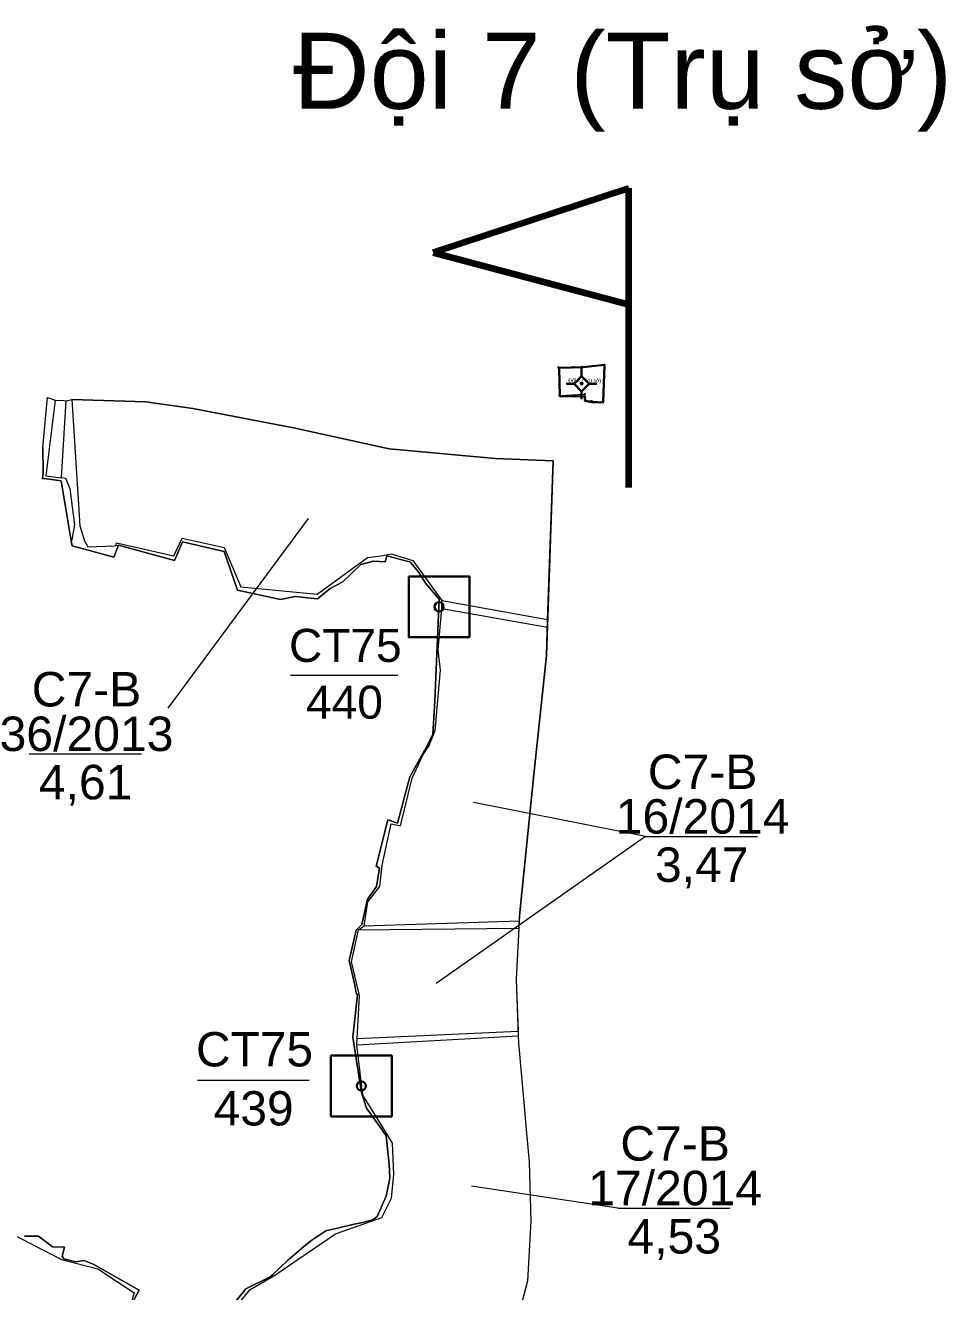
# Model space of a CAD drawing. Header units: metres. Extents: x 420698 to 426937, y 1527080 to 1530908.
# Drawn here: x 425524 to 426281, y 1529867 to 1530908 of the extents above; entities that cross this region are included whole.
import ezdxf
from ezdxf.enums import TextEntityAlignment as Align

# ---------------------------------------------------------------- set-up
doc = ezdxf.new("R2010")
doc.units = ezdxf.units.M
doc.header["$MEASUREMENT"] = 0
doc.layers.add('RanhTwo', color=3, linetype='Continuous', lineweight=0)
doc.layers.add('TruSo', color=1, linetype='Continuous', lineweight=106)
doc.styles.add('Style-Arial', font='arial.ttf')

# ---------------------------------------------------------------- blocks, each defined once
blk = doc.blocks.new('*U0')
at = {"color": 0, "linetype": 'Continuous', "lineweight": -2, "ltscale": 10, "flags": 128}
blk.add_lwpolyline([(-150, 150), (150, 150), (150, -150), (-150, -150), (-150, 150)], close=True, dxfattribs=at)
at = {"color": 0, "linetype": 'Continuous', "lineweight": -2, "ltscale": 10}
blk.add_circle((-0.02828, 0.016065), 22.5, dxfattribs=at)
blk = doc.blocks.new('*U39')
at = {"layer": 'RanhTwo', "color": 3, "linetype": 'Continuous', "lineweight": 13}
blk.add_line((-66.520877, -1.660429), (63.750129, -1.660429), dxfattribs=at)
at = {"layer": 'RanhTwo', "color": 3, "linetype": 'Continuous', "lineweight": 13, "style": 'Style-Arial'}
blk.add_text('4,53', height=40, dxfattribs=at).set_placement((-1.025137, -54.422685), align=Align.CENTER)
at = {"layer": 'RanhTwo', "color": 3, "linetype": 'Continuous', "lineweight": 13, "insert": (-0.000029, 1.089388), "char_height": 40, "attachment_point": 8, "line_spacing_factor": 0.776524, "style": 'Style-Arial'}
blk.add_mtext('C7-B\\P17/2014', dxfattribs=at)
blk = doc.blocks.new('*U40')
at = {"layer": 'RanhTwo', "color": 3, "linetype": 'Continuous', "lineweight": 13}
blk.add_line((-66.520877, -1.660429), (63.750129, -1.660429), dxfattribs=at)
at = {"layer": 'RanhTwo', "color": 3, "linetype": 'Continuous', "lineweight": 13, "style": 'Style-Arial'}
blk.add_text('3,47', height=40, dxfattribs=at).set_placement((-1.025137, -54.422685), align=Align.CENTER)
at = {"layer": 'RanhTwo', "color": 3, "linetype": 'Continuous', "lineweight": 13, "insert": (-0.000029, 1.089388), "char_height": 40, "attachment_point": 8, "line_spacing_factor": 0.776524, "style": 'Style-Arial'}
blk.add_mtext('C7-B\\P16/2014', dxfattribs=at)
blk = doc.blocks.new('*U41')
at = {"layer": 'RanhTwo', "color": 3, "linetype": 'Continuous', "lineweight": 13}
blk.add_line((-66.520877, -1.660429), (63.750129, -1.660429), dxfattribs=at)
at = {"layer": 'RanhTwo', "color": 3, "linetype": 'Continuous', "lineweight": 13, "style": 'Style-Arial'}
blk.add_text('4,61', height=40, dxfattribs=at).set_placement((-1.025137, -54.422685), align=Align.CENTER)
at = {"layer": 'RanhTwo', "color": 3, "linetype": 'Continuous', "lineweight": 13, "insert": (-0.000029, 1.089388), "char_height": 40, "attachment_point": 8, "line_spacing_factor": 0.776524, "style": 'Style-Arial'}
blk.add_mtext('C7-B\\P36/2013', dxfattribs=at)
blk = doc.blocks.new('DDCT')
at = {"layer": 'RanhTwo', "color": 5, "linetype": 'Continuous', "lineweight": 0}
for p, q in [((6.24, 0), (-6.24, 0)), ((0, -6.24), (0, 6.24))]:
    blk.add_line(p, q, dxfattribs=at)
blk = doc.blocks.new('CENTRD')
at = {"layer": 'RanhTwo', "linetype": 'Continuous', "lineweight": 0}
h = blk.add_hatch(color=7, dxfattribs=at)
edge = h.paths.add_edge_path()
edge.add_arc((0, 0), 1.5, 0, 360)
at = {"layer": 'RanhTwo', "color": 7, "linetype": 'Continuous', "lineweight": 0}
for p, q in [((0, 12.5), (0, 6.25)), ((-6.25, 0), (-12.5, 0)), ((0, 6.25), (-6.25, 0)), ((-6.25, 0), (0, -6.25)), ((6.25, 0), (0, 6.25)), ((0, -6.25), (6.25, 0)), ((12.5, 0), (6.25, 0)), ((0, -6.25), (0, -12.5))]:
    blk.add_line(p, q, dxfattribs=at)
blk = doc.blocks.new('CENTRD_1')
at = {"layer": 'RanhTwo', "linetype": 'Continuous', "lineweight": 30}
h = blk.add_hatch(color=5, dxfattribs=at)
edge = h.paths.add_edge_path()
edge.add_arc((0, 0), 1.5, 0, 360)
at = {"layer": 'RanhTwo', "color": 5, "linetype": 'Continuous', "lineweight": 30}
for p, q in [((0, 12.5), (0, 6.25)), ((-6.25, 0), (-12.5, 0)), ((0, 6.25), (-6.25, 0)), ((-6.25, 0), (0, -6.25)), ((6.25, 0), (0, 6.25)), ((0, -6.25), (6.25, 0)), ((12.5, 0), (6.25, 0)), ((0, -6.25), (0, -12.5))]:
    blk.add_line(p, q, dxfattribs=at)
blk = doc.blocks.new('*U70')
at = {"layer": 'TruSo', "color": 1, "linetype": 'Continuous', "lineweight": 106}
for p, q in [((80.501313, 123.087532), (-80.501268, 70.243642)), ((80.501313, -123.087664), (80.501313, 123.087532)), ((-80.501268, 70.243642), (80.501094, 27.367806))]:
    blk.add_line(p, q, dxfattribs=at)
blk = doc.blocks.new('*U69')
at = {"layer": 'TruSo', "color": 1, "linetype": 'Continuous', "lineweight": 106}
blk.add_blockref('*U70', (-75.311655, -79.483447), dxfattribs=at)
at = {"layer": 'RanhTwo', "color": 7, "linetype": 'Continuous', "lineweight": 0, "style": 'Style-Arial'}
blk.add_text('Đội 7 (Trụ sở)', height=62.5, dxfattribs=at).set_placement((0.000082, 140.071497), align=Align.MIDDLE_CENTER)
blk = doc.blocks.new('*U100')
at = {"layer": 'RanhTwo', "color": 3, "linetype": 'Continuous', "lineweight": 13}
blk.add_line((-66.520877, -1.660429), (63.750129, -1.660429), dxfattribs=at)
at = {"layer": 'RanhTwo', "color": 3, "linetype": 'Continuous', "lineweight": 13, "style": 'Style-Arial'}
for s, p in [('CT75', (-0.000029, 14.422722)), ('439', (-1.025137, -54.422685))]:
    blk.add_text(s, height=40, dxfattribs=at).set_placement(p, align=Align.CENTER)
blk = doc.blocks.new('*U101')
at = {"layer": 'RanhTwo', "color": 3, "linetype": 'Continuous', "lineweight": 13}
blk.add_line((-66.520877, -1.660429), (63.750129, -1.660429), dxfattribs=at)
at = {"layer": 'RanhTwo', "color": 3, "linetype": 'Continuous', "lineweight": 13, "style": 'Style-Arial'}
for s, p in [('CT75', (-0.000029, 14.422722)), ('440', (-1.025137, -54.422685))]:
    blk.add_text(s, height=40, dxfattribs=at).set_placement(p, align=Align.CENTER)

msp = doc.modelspace()

# ---------------------------------------------------------------- linework, layer by layer
at = {"layer": 'RanhTwo', "color": 3, "linetype": 'Continuous', "lineweight": 0}
for p, q in [((425553.3157, 1530535.6166), (425557.127, 1530599.024)), ((425557.127, 1530599.024), (425561.752, 1530600.167)), ((425537.804747, 1530534.987671), (425539.09, 1530535.057)), ((425539.09, 1530535.057), (425553.172, 1530533.226)), ((425553.172, 1530533.226), (425561.1799, 1530483.9863)), ((425561.1799, 1530483.9863), (425561.1894, 1530483.9278)), ((425598.027, 1530480.0527), (425600.1, 1530480.34)), ((425866.238, 1530428.331), (425866.3, 1530435.002)), ((425866.3, 1530435.002), (425953.218845, 1530419.139003)), ((425866.238, 1530428.331), (425952.995323, 1530412.834004)), ((425953.218845, 1530419.139003), (425953.218845, 1530419.139003)), ((425797.613, 1530164.117), (425802.209, 1530167.395)), ((425797.613, 1530164.117), (425929.635647, 1530165.483783)), ((425802.209, 1530167.395), (425929.950827, 1530171.440547)), ((425929.635647, 1530165.483783), (425929.635647, 1530165.483783)), ((425796.481, 1530074.787), (425928.932677, 1530080.715952)), ((425796.367, 1530069.662), (425929.066764, 1530076.926612)), ((425796.367, 1530069.662), (425796.481, 1530074.787))]:
    msp.add_line(p, q, dxfattribs=at)
at = {"layer": 'RanhTwo', "color": 7, "linetype": 'Continuous', "lineweight": 0}
for p, q in [((425640.980985, 1530346.306972), (425756.462633, 1530502.412858)), ((426033.630241, 1530240.873585), (425892.26905, 1530268.715881)), ((426033.630241, 1530240.873585), (425861.550932, 1530119.999623)), ((426010.995838, 1529935.358663), (425890.652307, 1529953.502073))]:
    msp.add_line(p, q, dxfattribs=at)
at = {"layer": 'RanhTwo', "color": 7, "linetype": 'Continuous', "lineweight": 0, "flags": 128}
msp.add_lwpolyline([(425999.93, 1530628.47), (425981.29, 1530626.82), (425974.21, 1530626.47), (425962.17, 1530626.39), (425963.21, 1530603.47), (425983.82, 1530604.52), (425983.97, 1530599.7), (425989.39, 1530598.66), (425998.62, 1530598.15), (425999.93, 1530628.47)], dxfattribs=at)
at = {"layer": 'RanhTwo', "color": 5, "linetype": 'Continuous', "lineweight": 30, "flags": 128}
msp.add_lwpolyline([(426000.05, 1530628.5), (425998.77, 1530597.56), (425989.54, 1530597.98), (425984.2, 1530598.94), (425983.89, 1530602.62), (425963.23, 1530602.92), (425962.74, 1530626.21), (425982.59, 1530626.76), (426000.05, 1530628.5)], dxfattribs=at)
at = {"layer": 'RanhTwo', "color": 3, "linetype": 'Continuous', "lineweight": 13, "flags": 128}
for points in [[(425689.04, 1529849.16), (425704.84, 1529869.03), (425725.08, 1529878.86), (425726.76, 1529880.61), (425739, 1529892), (425754.18, 1529905.07), (425759.24, 1529909), (425770.88, 1529916.52), (425776.76, 1529918.12), (425793.98, 1529922.14), (425800.92, 1529923.44), (425809.54, 1529925.73), (425812.86, 1529928.48), (425820.36, 1529945.1), (425823.52, 1529959.88), (425822.9, 1529971.59), (425820.5, 1529994.81), (425816.79, 1530000), (425804.27, 1530017.5), (425800.169, 1530030.38), (425793.088, 1530076.009), (425796.821, 1530110.803), (425795.82, 1530112.05), (425794.49, 1530118.59), (425790.03, 1530138.88), (425795.852, 1530163.824), (425800.434, 1530168.38), (425804.977, 1530189.398), (425812.35, 1530199.69), (425815.02, 1530214.87), (425812.07, 1530216.57), (425821.64, 1530254.62), (425829.7, 1530251.91), (425839.8, 1530289.84), (425854.88, 1530317.05), (425858.75, 1530324.97), (425860.43, 1530352.51), (425863.75, 1530429.66), (425864.03, 1530436.06), (425853.14, 1530448.959), (425846.78, 1530458.62), (425840.65, 1530465.84), (425839.85, 1530466.73), (425837.44, 1530467.32), (425820.93, 1530471.69), (425819.52, 1530466.79), (425810.05, 1530467.19), (425799.59, 1530464.48), (425784.67, 1530450.11), (425774.25, 1530444.74), (425763.83, 1530436.38), (425745.43, 1530438.11), (425733.59, 1530435.59), (425698.06, 1530443.25), (425687.22, 1530475.03), (425652.88, 1530483.21), (425646.27, 1530467.69), (425600.1, 1530480.34), (425596.33, 1530470.63), (425562.12, 1530479.87), (425561.1894, 1530483.9278), (425553.172, 1530533.226), (425539.09, 1530535.057), (425537.8047, 1530534.9877), (425538.25, 1530540.23), (425537.87, 1530560.7), (425541.9057, 1530601.8169), (425548.072, 1530599.61), (425555.2892, 1530599.3809), (425557.127, 1530599.024), (425561.752, 1530600.167), (425622.626, 1530598.337), (425661.463, 1530592.835), (425744.243, 1530576.843), (425822.989, 1530559.498), (425910.128, 1530551.693), (425957.8523, 1530549.8378), (425952.172, 1530389.61), (425941.767, 1530291.879), (425930.178, 1530175.734), (425929.6447, 1530165.6549), (425927.417, 1530123.549), (425929.0692, 1530076.8578), (425929.276, 1530071.015), (425933.769, 1530022.147), (425935.676, 1530000), (425937.967, 1529973.394), (425939.469, 1529924.517), (425936.789, 1529875.593), (425924.277, 1529828.446)], [(425522.81, 1529912.29), (425534.33, 1529912.3), (425545.88, 1529903.49), (425555.9, 1529903.3), (425553.76, 1529895.81), (425555.19, 1529893.59), (425565.05, 1529891.15), (425571.84, 1529892.26), (425580.02, 1529888.86), (425617.24, 1529867.96), (425609.68, 1529854.04)]]:
    msp.add_lwpolyline(points, dxfattribs=at)
at = {"layer": 'RanhTwo', "color": 3, "linetype": 'Continuous', "lineweight": 0, "flags": 128}
for points in [[(425537.87, 1530560.7), (425541.905672, 1530601.816932), (425548.072, 1530599.61)], [(425548.072, 1530599.61), (425540.434, 1530537.291), (425553.3157, 1530535.6166)], [(425548.072, 1530599.61), (425555.2892, 1530599.3809), (425557.127, 1530599.024)], [(425953.218845, 1530419.139003), (425957.8523, 1530549.8378), (425910.128, 1530551.693), (425822.989, 1530559.498), (425744.243, 1530576.843), (425661.463, 1530592.835), (425622.626, 1530598.337), (425561.752, 1530600.167)], [(425561.752, 1530600.167), (425568.295, 1530496.144), (425572.252, 1530483.846), (425575.096, 1530478.909), (425596.7464, 1530479.8752), (425598.027, 1530480.0527)], [(425537.87, 1530560.7), (425538.25, 1530540.23), (425537.8047, 1530534.9877), (425537.80475, 1530534.987703)], [(425553.172, 1530533.226), (425561.189366, 1530483.927821), (425562.12, 1530479.87)], [(425561.1799, 1530483.9863), (425561.966, 1530484.666), (425564.289, 1530497), (425560.414, 1530526.641), (425556.759, 1530535.169), (425553.3157, 1530535.6166)], [(425562.12, 1530479.87), (425596.33, 1530470.63), (425600.1, 1530480.34)], [(425598.027, 1530480.0527), (425598.593, 1530482.35), (425645.666, 1530471.648), (425652.442, 1530486.138), (425686.998, 1530478.452), (425700.882, 1530446.239), (425763.711, 1530440.04), (425804.913, 1530470.227), (425816.141, 1530471.613), (425824.6039, 1530473.1266), (425842.346, 1530467.749), (425866.3, 1530435.002)], [(425600.1, 1530480.34), (425646.27, 1530467.69), (425652.88, 1530483.21), (425687.22, 1530475.03), (425698.06, 1530443.25), (425733.59, 1530435.59), (425745.43, 1530438.11), (425763.83, 1530436.38), (425774.25, 1530444.74), (425784.67, 1530450.11), (425799.59, 1530464.48), (425810.05, 1530467.19), (425819.52, 1530466.79), (425820.93, 1530471.69), (425837.44, 1530467.32), (425839.85, 1530466.73), (425840.65, 1530465.84), (425846.78, 1530458.62), (425853.14, 1530448.959), (425864.03, 1530436.06), (425863.75, 1530429.66), (425860.43, 1530352.51), (425858.75, 1530324.97), (425854.88, 1530317.05), (425839.8, 1530289.84), (425829.7, 1530251.91), (425821.64, 1530254.62), (425812.07, 1530216.57), (425815.02, 1530214.87), (425812.35, 1530199.69), (425804.977, 1530189.398), (425800.434, 1530168.38), (425795.852, 1530163.824), (425790.03, 1530138.88), (425794.49, 1530118.59), (425795.82, 1530112.05), (425796.821, 1530110.803), (425793.088, 1530076.009), (425800.169, 1530030.38), (425804.27, 1530017.5), (425816.79, 1530000), (425820.5, 1529994.81), (425822.9, 1529971.59), (425823.52, 1529959.88), (425820.36, 1529945.1), (425812.86, 1529928.48), (425809.54, 1529925.73), (425800.92, 1529923.44), (425793.98, 1529922.14), (425776.76, 1529918.12), (425770.88, 1529916.52), (425759.24, 1529909), (425754.18, 1529905.07), (425739, 1529892), (425726.76, 1529880.61), (425725.08, 1529878.86), (425704.84, 1529869.03), (425689.04, 1529849.16)], [(425802.209, 1530167.395), (425805.332, 1530187.254), (425815.197, 1530199.846), (425816.97, 1530217.251), (425824.555, 1530251.144), (425832.114, 1530249.746), (425841.914, 1530288.803), (425850.893, 1530308.392), (425855.6562, 1530315.6905), (425860.61, 1530327.882), (425865.027, 1530377.544), (425863.184, 1530394.219), (425866.238, 1530428.331)], [(425929.950827, 1530171.440547), (425930.178, 1530175.734), (425941.767, 1530291.879), (425952.172, 1530389.61), (425953.218845, 1530419.139003)], [(425929.635647, 1530165.483783), (425927.417, 1530123.549), (425928.932677, 1530080.715952), (425929.066764, 1530076.926612), (425929.0692, 1530076.8578), (425929.276, 1530071.015), (425933.769, 1530022.147), (425935.676023, 1530000), (425937.967, 1529973.394), (425939.469, 1529924.517), (425936.789, 1529875.593), (425924.277, 1529828.446), (425907.225, 1529782.439), (425890.654, 1529739.175), (425888.0472, 1529735.3329), (425885.1152, 1529731.0114), (425785.891, 1529584.766), (425751.818, 1529538.594), (425724.767, 1529497.523), (425642, 1529393.34)], [(425796.481, 1530074.787), (425798.564, 1530110.137), (425791.933, 1530137.894), (425797.613, 1530164.117)], [(425929.635647, 1530165.483783), (425929.6447, 1530165.6549), (425929.950827, 1530171.440547)], [(425683.855, 1529840.532), (425691.238, 1529847.376), (425708.466, 1529868.459), (425728.074, 1529879.687), (425778.587, 1529914.084), (425816.78, 1529927.486), (425824.777, 1529943.523), (425826.634, 1529963.057), (425825.667, 1529988.695), (425818.6976, 1530000), (425801.302, 1530028.217), (425796.367, 1530069.662)], [(425292.2365, 1529821.2591), (425304.46, 1529840.055), (425339.607, 1529846.224), (425425.56, 1529852.963), (425433.345, 1529857.1), (425438.751, 1529866.01), (425440.217, 1529891.716), (425454.201, 1529943.977), (425553.185, 1529893.207), (425583.182, 1529885.302), (425613.151, 1529865.681), (425609.8268, 1529854.4218), (425609.7145, 1529854.1945), (425609.6545, 1529854.0136), (425609.6568, 1529853.9492), (425609.053, 1529851.56), (425616.3492, 1529825.6984), (425627.9086, 1529804.2022)], [(425609.68, 1529854.04), (425617.24, 1529867.96), (425580.02, 1529888.86), (425571.84, 1529892.26), (425565.05, 1529891.15), (425555.19, 1529893.59), (425553.76, 1529895.81), (425555.9, 1529903.3), (425545.88, 1529903.49), (425534.33, 1529912.3), (425522.81, 1529912.29)]]:
    msp.add_lwpolyline(points, dxfattribs=at)

# ---------------------------------------------------------------- block references
at = {"layer": 'RanhTwo', "color": 5, "linetype": 'Continuous', "lineweight": 0, "xscale": 0.15, "yscale": 0.15, "zscale": 0.15}
for p in [(425962.17, 1530626.39), (425974.21, 1530626.47), (425981.29, 1530626.82), (425999.93, 1530628.47), (425963.21, 1530603.47), (425983.82, 1530604.52), (425983.97, 1530599.7), (425989.39, 1530598.66), (425998.62, 1530598.15)]:
    msp.add_blockref('DDCT', p, dxfattribs=at)
at = {"layer": 'RanhTwo', "color": 7, "linetype": 'Continuous', "lineweight": 0}
msp.add_blockref('CENTRD', (425981.02, 1530613.31), dxfattribs=at)
at = {"layer": 'RanhTwo', "color": 5, "linetype": 'Continuous', "lineweight": 30}
msp.add_blockref('CENTRD_1', (425981.21, 1530613.03), dxfattribs=at)
at = {"layer": 'RanhTwo', "color": 3, "linetype": 'Continuous', "lineweight": 30, "ltscale": 1.666667, "xscale": 0.166667, "yscale": 0.166667, "zscale": 0.166667}
for p in [(425863.933, 1530429.647), (425799.975, 1530035.767)]:
    msp.add_blockref('*U0', p, dxfattribs=at)
at = {"layer": 'RanhTwo', "color": 3, "linetype": 'Continuous', "lineweight": 13}
for name, p, xscale, yscale, zscale in [('*U101', (425786.804061, 1530374.624668), 0.678243, 0.678243, 0.678243), ('*U41', (425573.886169, 1530309.941575), 0.708122, 0.708122, 0.708122), ('*U40', (426080.735119, 1530242.049371), 0.708122, 0.708122, 0.708122), ('*U100', (425712.117701, 1530041.649919), 0.705057, 0.705057, 0.705057), ('*U39', (426058.100716, 1529936.534449), 0.708122, 0.708122, 0.708122)]:
    msp.add_blockref(name, p, dxfattribs=dict(at, xscale=xscale, yscale=yscale, zscale=zscale))
at = {"layer": 'TruSo', "color": 1, "linetype": 'Continuous', "lineweight": 106}
msp.add_blockref('*U69', (426014.934596, 1530730.314012), dxfattribs=at)

# ---------------------------------------------------------------- texts
at = {"layer": 'RanhTwo', "color": 3, "linetype": 'Continuous', "lineweight": 0, "style": 'Style-Arial'}
for s, p in [('1', (425962.17, 1530626.39)), ('2', (425974.21, 1530626.47)), ('3', (425981.29, 1530626.82)), ('4', (425999.93, 1530628.47)), ('9', (425963.21, 1530603.47)), ('8', (425983.82, 1530604.52)), ('7', (425983.97, 1530599.7)), ('6', (425989.39, 1530598.66)), ('5', (425998.62, 1530598.15))]:
    msp.add_text(s, height=0.75, dxfattribs=at).set_placement(p, align=Align.TOP_LEFT)
at = {"layer": 'RanhTwo', "color": 7, "linetype": 'Continuous', "lineweight": 13, "style": 'Style-Arial'}
msp.add_text('Đội 7 (Trụ sở)', height=3.125, dxfattribs=at).set_placement((425970.218474, 1530614.18147))

doc.saveas('drawing.dxf')
